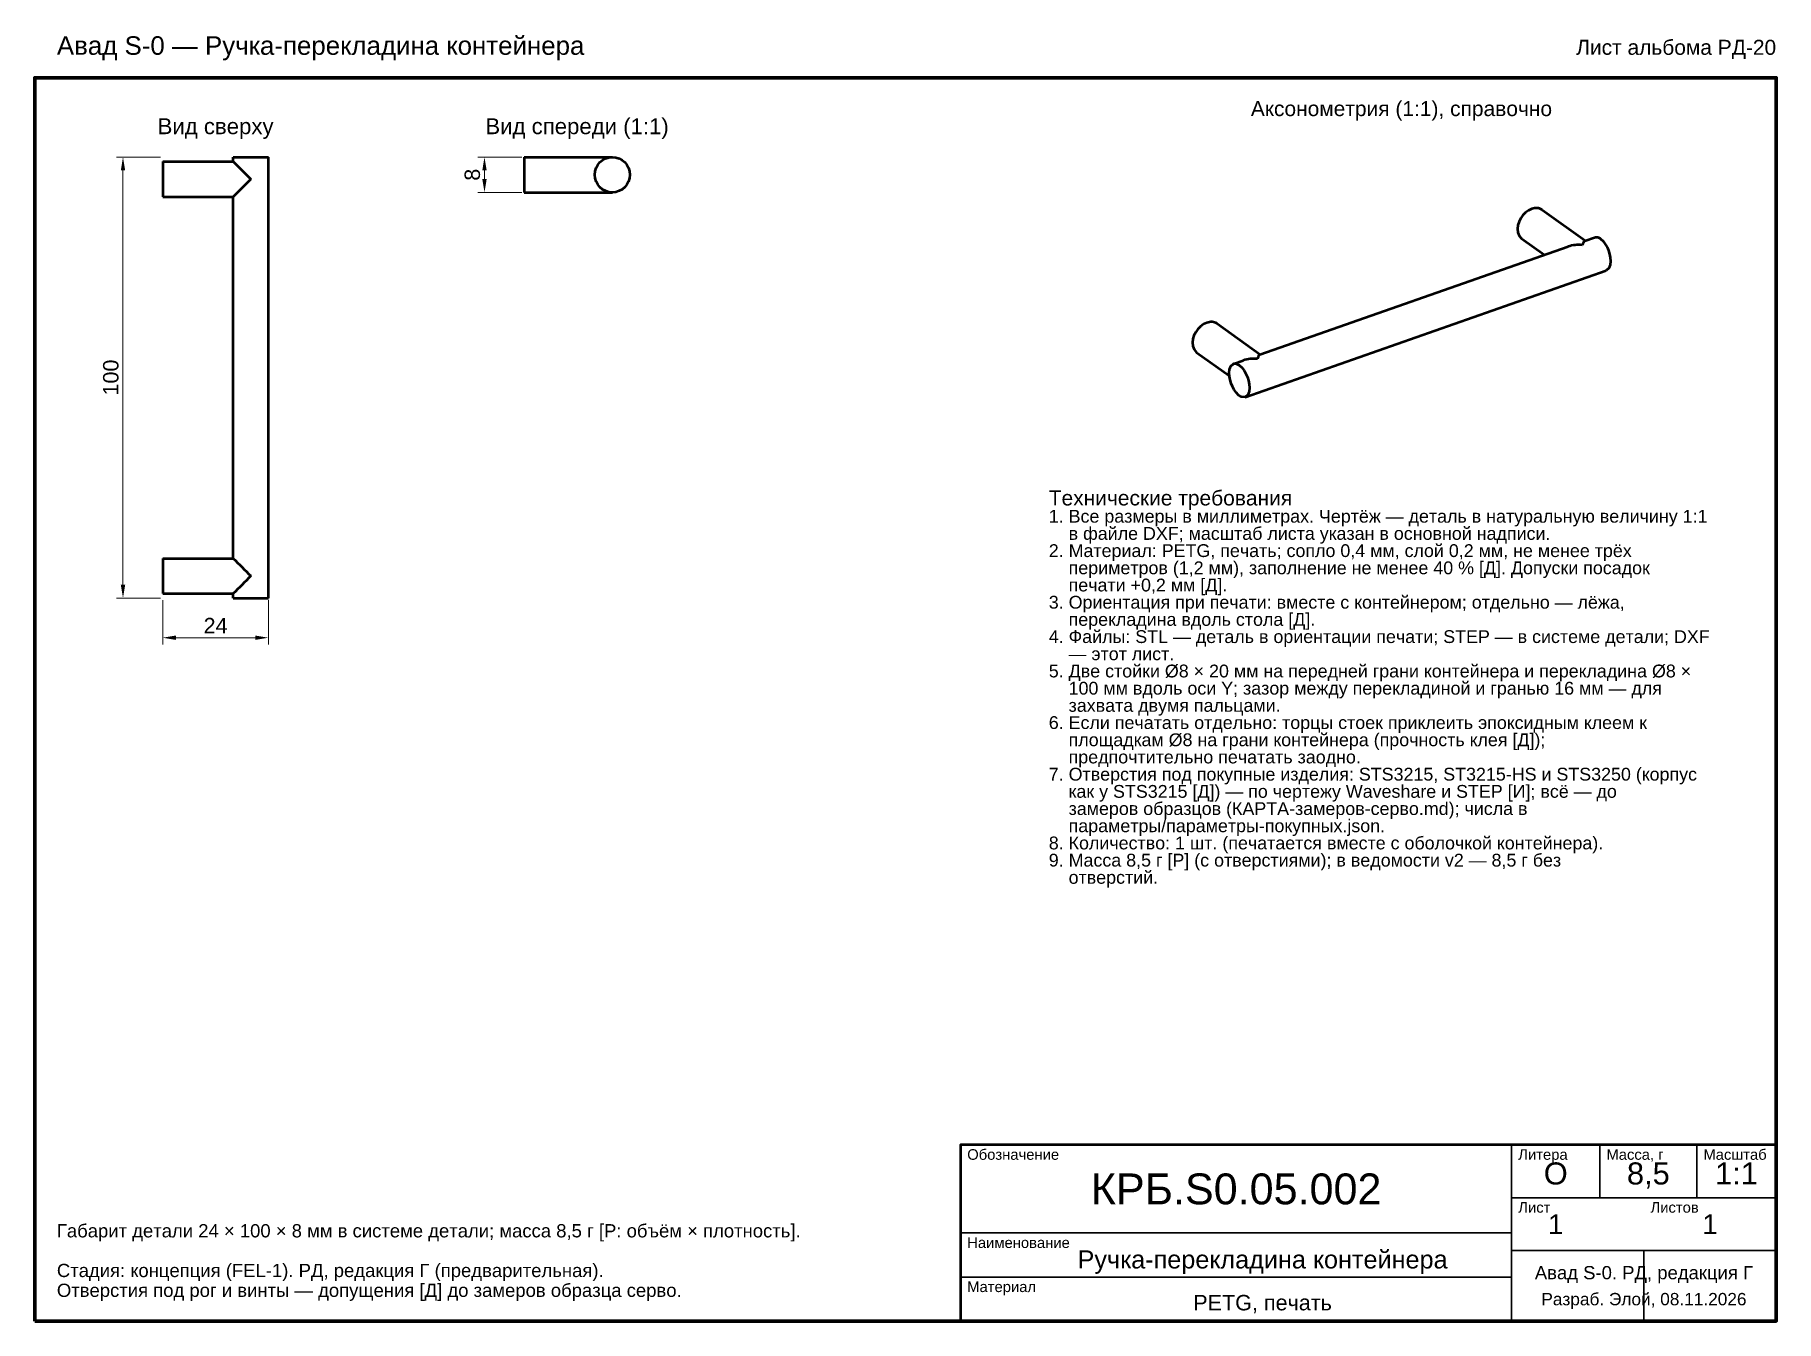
# Model space of a CAD drawing. Header units: millimetres. Extents: x 20 to 415, y 5 to 297.
import ezdxf
from ezdxf.enums import TextEntityAlignment as Align

# ---------------------------------------------------------------- set-up
doc = ezdxf.new("R2010")
doc.units = ezdxf.units.MM
for name, color, linetype, lineweight in [('КОНТУР', 7, 'Continuous', 50), ('РАЗМЕРЫ', 5, 'Continuous', 18), ('РАМКА', 7, 'Continuous', 70), ('ТАБЛИЦА', 7, 'Continuous', 35), ('ТЕКСТ', 7, 'Continuous', 25)]:
    doc.layers.add(name, color=color, linetype=linetype, lineweight=lineweight)
doc.styles.add('GOST', font='arial.ttf')
doc.dimstyles.new('GOST', dxfattribs={"dimtxt": 3.5, "dimasz": 3, "dimexe": 1.5, "dimexo": 0.5, "dimgap": 1, "dimtad": 1, "dimdec": 1, "dimtxsty": 'GOST', "dimcen": 2.5, "dimclrd": 5, "dimclre": 5, "dimclrt": 5, "dimazin": 3, "dimtfac": 1, "dimtmove": 0, "dimatfit": 3, "dimlwd": 18, "dimlwe": 18})

msp = doc.modelspace()

# ---------------------------------------------------------------- linework, layer by layer
at = {"layer": 'КОНТУР'}
for p, q in [((65, 268), (65, 269)), ((73, 169), (73, 269)), ((131, 269), (151, 269)), ((49, 268), (65, 268)), ((131, 261), (151, 261)), ((49, 260), (65, 260)), ((65, 178), (65, 260)), ((361.89, 257.04), (371.68, 250.05)), ((357.24, 250.53), (362.44, 246.82)), ((371.61, 250.03), (373.81, 250.8)), ((297.88, 224.22), (367.83, 248.71)), ((294.54, 214.57), (376.46, 243.25)), ((288.17, 231.23), (297.95, 224.24)), ((283.52, 224.72), (290.96, 219.41)), ((291.9, 222.12), (294.11, 222.9)), ((49, 178), (65, 178)), ((49, 170), (65, 170)), ((65, 169), (65, 170))]:
    msp.add_line(p, q, dxfattribs=at)
for points in [[(65, 269), (65.5, 269), (66, 269), (66.5, 269), (67, 269), (67.5, 269), (68, 269), (68.5, 269), (69, 269)], [(69, 269), (69.5, 269), (70, 269), (70.5, 269), (71, 269), (71.5, 269), (72, 269), (72.5, 269), (73, 269)], [(131, 269), (131, 268.2), (131, 267.4), (131, 266.6), (131, 265.8), (131, 265), (131, 264.2), (131, 263.4), (131, 262.6), (131, 261.8), (131, 261)], [(49, 268), (49, 267.5), (49, 267), (49, 266.5), (49, 266), (49, 265.5), (49, 265), (49, 264.5), (49, 264)], [(65, 268), (65.5, 267.5), (66, 267), (66.5, 266.5), (67, 266), (67.5, 265.5), (68, 265), (68.5, 264.5), (69, 264)], [(49, 264), (49, 263.5), (49, 263), (49, 262.5), (49, 262), (49, 261.5), (49, 261), (49, 260.5), (49, 260)], [(69, 264), (68.5, 263.5), (68, 263), (67.5, 262.5), (67, 262), (66.5, 261.5), (66, 261), (65.5, 260.5), (65, 260)], [(359.57, 257.25), (358.81, 256.89), (358.13, 256.4), (357.54, 255.8), (357.05, 255.12), (356.67, 254.38), (356.41, 253.58), (356.29, 252.75), (356.37, 251.92), (356.68, 251.14), (357.24, 250.53)], [(361.89, 257.04), (361.63, 257.2), (361.35, 257.31), (361.06, 257.39), (360.76, 257.43), (360.46, 257.43), (360.16, 257.4), (359.86, 257.34), (359.57, 257.25)], [(371.04, 249.06), (370.63, 249.08), (370.23, 249.09), (369.82, 249.08), (369.42, 249.05), (369.01, 249), (368.61, 248.92), (368.22, 248.83), (367.83, 248.71)], [(371.61, 250.03), (371.49, 249.95), (371.4, 249.83), (371.32, 249.71), (371.26, 249.59), (371.2, 249.46), (371.14, 249.32), (371.09, 249.19), (371.04, 249.06)], [(373.81, 250.8), (373.98, 250.84), (374.16, 250.86), (374.34, 250.84), (374.51, 250.81), (374.68, 250.75), (374.84, 250.67), (374.99, 250.59), (375.14, 250.49)], [(375.14, 250.49), (375.74, 249.93), (376.24, 249.27), (376.65, 248.55), (376.97, 247.8), (377.21, 247.01), (377.37, 246.2), (377.43, 245.37), (377.35, 244.55), (377.07, 243.78), (376.46, 243.25)], [(285.84, 231.44), (285.09, 231.08), (284.41, 230.58), (283.82, 229.99), (283.33, 229.31), (282.94, 228.57), (282.68, 227.77), (282.57, 226.94), (282.65, 226.1), (282.95, 225.33), (283.52, 224.72)], [(288.17, 231.23), (287.91, 231.38), (287.63, 231.5), (287.34, 231.58), (287.04, 231.62), (286.73, 231.62), (286.43, 231.59), (286.14, 231.52), (285.84, 231.44)], [(294.54, 214.57), (293.75, 214.6), (293.06, 215), (292.5, 215.58), (292.03, 216.23), (291.65, 216.94), (291.35, 217.69), (291.12, 218.46), (290.97, 219.26), (290.93, 220.06), (291.01, 220.86), (291.3, 221.61), (291.9, 222.12)], [(291.9, 222.12), (292.07, 222.17), (292.25, 222.18), (292.42, 222.16), (292.59, 222.13), (292.76, 222.07), (292.92, 222), (293.07, 221.91), (293.22, 221.81)], [(293.22, 221.81), (293.83, 221.25), (294.32, 220.59), (294.73, 219.88), (295.06, 219.12), (295.3, 218.33), (295.46, 217.52), (295.51, 216.69), (295.44, 215.87), (295.15, 215.1), (294.54, 214.57)], [(297.32, 223.24), (296.91, 223.27), (296.5, 223.28), (296.1, 223.27), (295.69, 223.24), (295.29, 223.19), (294.89, 223.11), (294.49, 223.02), (294.11, 222.9)], [(297.88, 224.22), (297.77, 224.14), (297.68, 224.02), (297.6, 223.9), (297.53, 223.78), (297.47, 223.65), (297.42, 223.51), (297.37, 223.38), (297.32, 223.24)], [(49, 178), (49, 177.5), (49, 177), (49, 176.5), (49, 176), (49, 175.5), (49, 175), (49, 174.5), (49, 174)], [(65, 178), (65.5, 177.5), (66, 177), (66.5, 176.5), (67, 176), (67.5, 175.5), (68, 175), (68.5, 174.5), (69, 174)], [(49, 174), (49, 173.5), (49, 173), (49, 172.5), (49, 172), (49, 171.5), (49, 171), (49, 170.5), (49, 170)], [(69, 174), (68.5, 173.5), (68, 173), (67.5, 172.5), (67, 172), (66.5, 171.5), (66, 171), (65.5, 170.5), (65, 170)], [(65, 169), (65.5, 169), (66, 169), (66.5, 169), (67, 169), (67.5, 169), (68, 169), (68.5, 169), (69, 169)], [(69, 169), (69.5, 169), (70, 169), (70.5, 169), (71, 169), (71.5, 169), (72, 169), (72.5, 169), (73, 169)]]:
    msp.add_lwpolyline(points, dxfattribs=at)
msp.add_circle((151, 265), 4, dxfattribs=at)
at = {"layer": 'РАМКА', "lineweight": 70}
msp.add_lwpolyline([(20, 5), (415, 5), (415, 287), (20, 287), (20, 5)], dxfattribs=at)
at = {"layer": 'ТАБЛИЦА'}
for p, q in [((355, 5), (355, 45)), ((375, 33), (375, 45)), ((397, 33), (397, 45)), ((355, 33), (415, 33)), ((230, 25), (355, 25)), ((355, 21), (415, 21)), ((385, 5), (385, 21)), ((230, 15), (355, 15))]:
    msp.add_line(p, q, dxfattribs=at)
at = {"layer": 'ТАБЛИЦА', "lineweight": 50}
msp.add_lwpolyline([(230, 5), (415, 5), (415, 45), (230, 45), (230, 5)], dxfattribs=at)

# ---------------------------------------------------------------- texts
at = {"layer": 'ТЕКСТ', "style": 'GOST'}
for s, height, p in [('Авад S-0 — Ручка-перекладина контейнера', 4.2, (25, 292.2)), ('Технические требования', 3.4, (250, 190)), ('1. Все размеры в миллиметрах. Чертёж — деталь в натуральную величину 1:1', 2.9, (250, 186.1)), ('    в файле DXF; масштаб листа указан в основной надписи.', 2.9, (250, 182.2)), ('2. Материал: PETG, печать; сопло 0,4 мм, слой 0,2 мм, не менее трёх', 2.9, (250, 178.3)), ('    периметров (1,2 мм), заполнение не менее 40 % [Д]. Допуски посадок', 2.9, (250, 174.4)), ('    печати +0,2 мм [Д].', 2.9, (250, 170.5)), ('3. Ориентация при печати: вместе с контейнером; отдельно — лёжа,', 2.9, (250, 166.6)), ('    перекладина вдоль стола [Д].', 2.9, (250, 162.7)), ('4. Файлы: STL — деталь в ориентации печати; STEP — в системе детали; DXF', 2.9, (250, 158.8)), ('5. Две стойки Ø8 × 20 мм на передней грани контейнера и перекладина Ø8 ×', 2.9, (250, 151)), ('    — этот лист.', 2.9, (250, 154.9)), ('    100 мм вдоль оси Y; зазор между перекладиной и гранью 16 мм — для', 2.9, (250, 147.1)), ('6. Если печатать отдельно: торцы стоек приклеить эпоксидным клеем к', 2.9, (250, 139.3)), ('    захвата двумя пальцами.', 2.9, (250, 143.2)), ('    площадкам Ø8 на грани контейнера (прочность клея [Д]);', 2.9, (250, 135.4)), ('7. Отверстия под покупные изделия: STS3215, ST3215-HS и STS3250 (корпус', 2.9, (250, 127.6)), ('    предпочтительно печатать заодно.', 2.9, (250, 131.5)), ('    как у STS3215 [Д]) — по чертежу Waveshare и STEP [И]; всё — до', 2.9, (250, 123.7)), ('    замеров образцов (КАРТА-замеров-серво.md); числа в', 2.9, (250, 119.8)), ('    параметры/параметры-покупных.json.', 2.9, (250, 115.9)), ('8. Количество: 1 шт. (печатается вместе с оболочкой контейнера).', 2.9, (250, 112)), ('9. Масса 8,5 г [Р] (с отверстиями); в ведомости v2 — 8,5 г без', 2.9, (250, 108.1)), ('    отверстий.', 2.9, (250, 104.2)), ('Обозначение', 2.4, (231.5, 41.6)), ('Литера', 2.4, (356.5, 41.6)), ('Масса, г', 2.4, (376.5, 41.6)), ('Масштаб', 2.4, (398.5, 41.6)), ('Лист', 2.4, (356.5, 29.6)), ('Листов', 2.4, (386.5, 29.6)), ('Габарит детали 24 × 100 × 8 мм в системе детали; масса 8,5 г [Р: объём × плотность].', 3, (25, 24)), ('Наименование', 2.4, (231.5, 21.6)), ('Стадия: концепция (FEL-1). РД, редакция Г (предварительная).', 3, (25, 15)), ('Отверстия под рог и винты — допущения [Д] до замеров образца серво.', 3, (25, 10.5)), ('Материал', 2.4, (231.5, 11.6))]:
    msp.add_text(s, height=height, dxfattribs=at).set_placement(p)
msp.add_text('Лист альбома РД-20', height=3.4, dxfattribs=at).set_placement((415, 292.2), align=Align.RIGHT)
for s, height, p in [('Аксонометрия (1:1), справочно', 3.4, (330, 280)), ('Вид сверху', 3.6, (61, 276)), ('Вид спереди (1:1)', 3.6, (143, 276)), ('О', 5, (365, 38.5)), ('8,5', 5, (386, 38.5)), ('1:1', 5, (406, 38.5)), ('КРБ.S0.05.002', 7, (292.5, 35)), ('1', 4.5, (365, 27)), ('1', 4.5, (400, 27)), ('Ручка-перекладина контейнера', 4.0966, (298.5, 19)), ('Авад S-0. РД, редакция Г', 3, (385, 16)), ('PETG, печать', 3.5, (298.5, 9.2)), ('Разраб. Элой, 08.11.2026', 2.8, (385, 10))]:
    msp.add_text(s, height=height, dxfattribs=at).set_placement(p, align=Align.MIDDLE_CENTER)

# ---------------------------------------------------------------- dimensions: what is measured, and where the dimension line sits
at = {"layer": 'РАЗМЕРЫ'}
for base, p1, p2 in [((40, 169), (49, 169), (49, 269)), ((122, 261), (131, 261), (131, 269))]:
    msp.add_linear_dim(base=base, p1=p1, p2=p2, angle=90, dimstyle='GOST', dxfattribs=at).render()
msp.add_linear_dim(base=(49, 160), p1=(49, 169), p2=(73, 169), dimstyle='GOST', dxfattribs=at).render()

doc.saveas('drawing.dxf')
